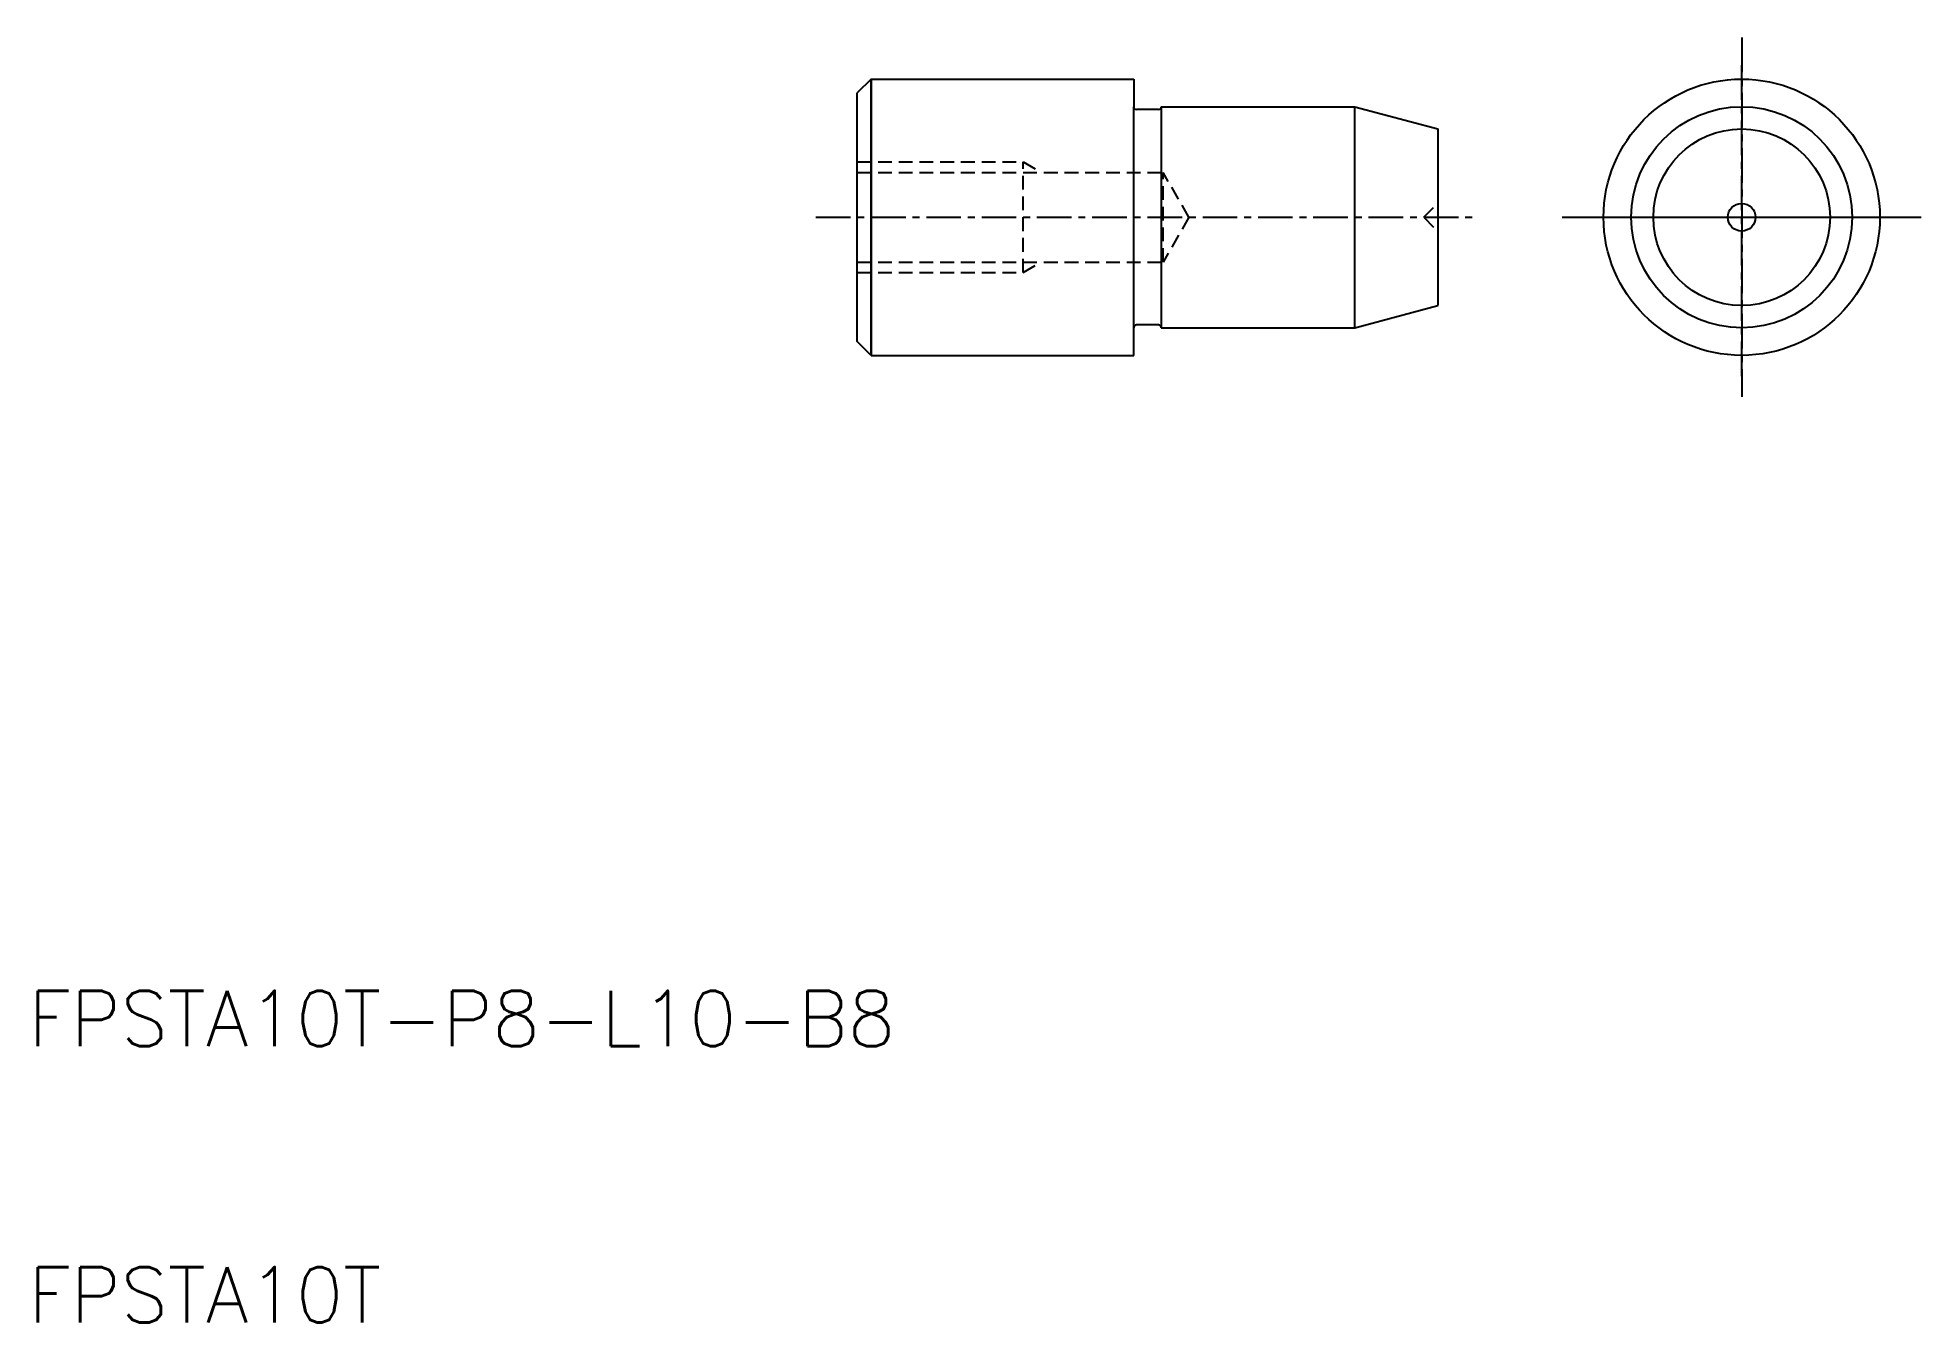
# Model space of a CAD drawing. Extents: x 10.3 to 78.5, y 10 to 56.5.
import ezdxf

# ---------------------------------------------------------------- set-up
doc = ezdxf.new("R2010")
doc.units = 0
doc.linetypes.add('CENTER', pattern=[2, 1.25, -0.25, 0.25, -0.25])
doc.linetypes.add('DASHED', pattern=[0.75, 0.5, -0.25])
doc.layers.get('0').update_dxf_attribs({"linetype": 'CONTINUOUS'})
doc.layers.add('CENTER', color=1, linetype='CENTER')
doc.styles.get("Standard").update_dxf_attribs({"font": 'txt.shx', "bigfont": 'extfont.shx'})

msp = doc.modelspace()

# ---------------------------------------------------------------- linework, layer by layer
at = {"color": 7, "linetype": 'CONTINUOUS'}
for p, q in [((40.5, 55), (40, 54.5)), ((40.5, 55), (50, 55)), ((40.5, 55), (40.5, 45)), ((40.5, 45), (40.5, 55)), ((50, 55), (50, 54)), ((40, 45.5), (40, 54.5)), ((50, 46), (50, 54)), ((50.9, 53.9), (50.1, 53.9)), ((51, 54), (58, 54)), ((51, 54), (51, 46)), ((58, 46), (58, 54)), ((58, 54), (61, 53.196)), ((61, 53.196), (61, 46.804)), ((58, 46), (61, 46.804)), ((50, 45), (50, 46)), ((50.9, 46.1), (50.1, 46.1)), ((51, 46), (58, 46)), ((40.5, 45), (40, 45.5)), ((40.5, 45), (50, 45))]:
    msp.add_line(p, q, dxfattribs=at)
at = {"color": 3, "linetype": 'DASHED'}
for p, q in [((40, 52), (46, 52)), ((46, 52), (46.656, 51.621)), ((46, 48), (46, 52)), ((40, 51.621), (51.064, 51.621)), ((52, 50), (51.064, 51.621)), ((51.064, 48.379), (51.064, 51.621)), ((60.5, 50), (61, 50.5)), ((52, 50), (51.064, 48.379)), ((60.5, 50), (61, 49.5)), ((40, 48.379), (51.064, 48.379)), ((40, 48), (46, 48)), ((46, 48), (46.656, 48.379))]:
    msp.add_line(p, q, dxfattribs=at)
at = {"color": 7, "linetype": 'CONTINUOUS'}
for radius in [5, 5, 4, 3.196, 0.5]:
    msp.add_circle((72, 50), radius, dxfattribs=at)
for centre, start, end in [((50.1, 54), 180, 270), ((50.9, 54), 270, 0), ((50.1, 46), 90, 180), ((50.9, 46), 0, 90)]:
    msp.add_arc(centre, 0.1, start, end, dxfattribs=at)
at = {"layer": 'CENTER', "color": 1, "linetype": 'CENTER'}
for p, q in [((72, 56.5), (72, 43.5)), ((72, 44.25), (72, 55.75)), ((38.5, 50), (62.5, 50)), ((65.5, 50), (78.5, 50)), ((66.25, 50), (77.75, 50))]:
    msp.add_line(p, q, dxfattribs=at)

# ---------------------------------------------------------------- texts
at = {"color": 7, "linetype": 'CONTINUOUS'}
for s, p in [('FPSTA10T-P8-L10-B8', (10, 20)), ('FPSTA10T', (10, 10))]:
    msp.add_text(s, height=2, dxfattribs=at).set_placement(p)

doc.saveas('drawing.dxf')
